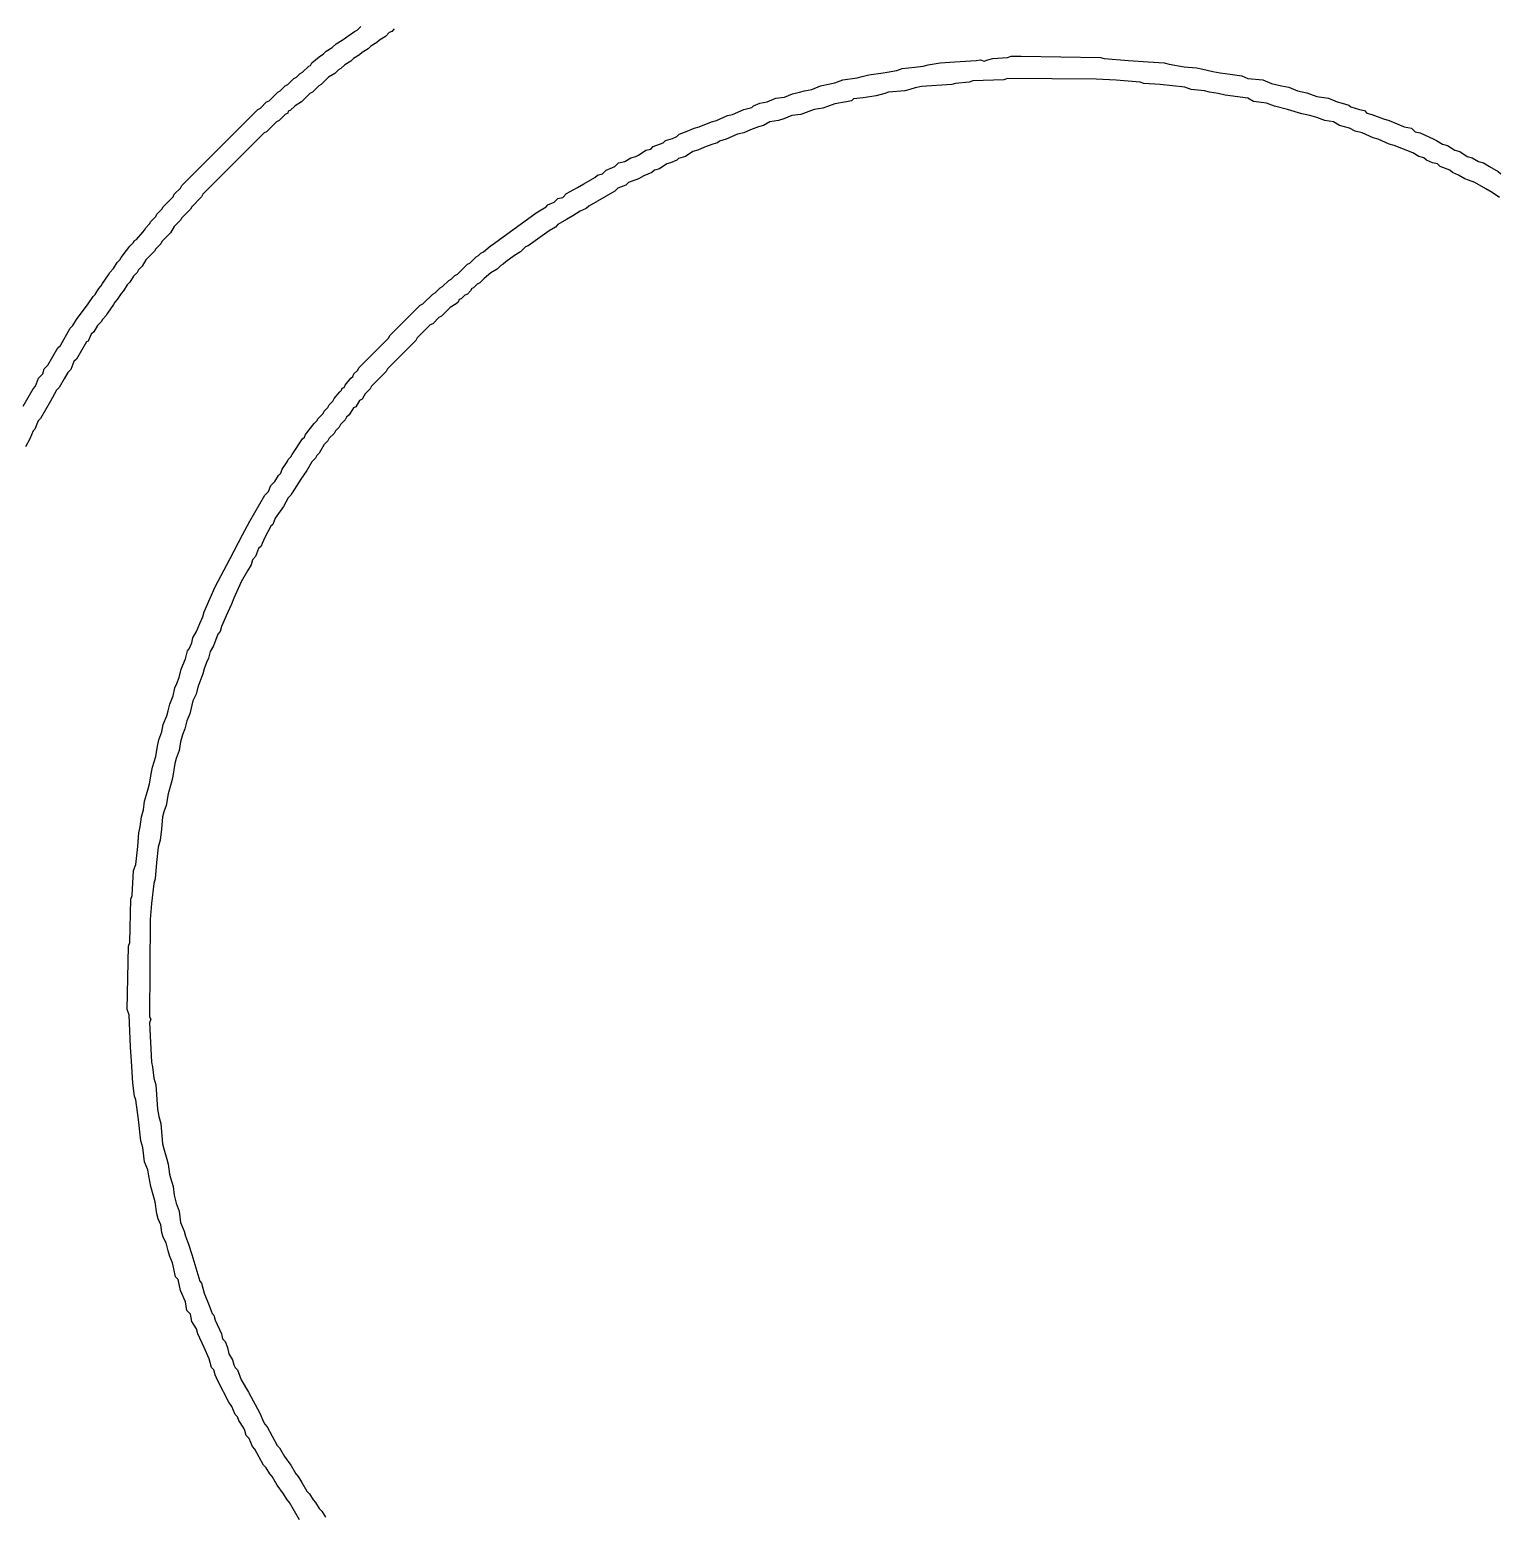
# Model space of a CAD drawing. Header units: millimetres. Extents: x 95 to 305, y 96 to 295.
# Drawn here: x 179.89 to 208.76, y 189.67 to 218.81 of the extents above; entities that cross this region are included whole.
import ezdxf

# ---------------------------------------------------------------- set-up
doc = ezdxf.new("R2010")
doc.units = ezdxf.units.MM
doc.layers.add('BottomOverlay', color=54, linetype='Continuous')

msp = doc.modelspace()

# ---------------------------------------------------------------- linework, layer by layer
at = {"layer": 'BottomOverlay'}
for p, q in [((186.273, 218.771), (186.321, 218.796)), ((186.321, 218.796), (186.394, 218.869)), ((187.051, 218.82), (187.003, 218.771)), ((185.834, 218.455), (185.907, 218.528)), ((185.907, 218.528), (186.029, 218.601)), ((186.029, 218.601), (186.273, 218.771)), ((186.711, 218.552), (186.589, 218.479)), ((186.759, 218.601), (186.711, 218.552)), ((186.881, 218.674), (186.759, 218.601)), ((186.954, 218.747), (186.881, 218.674)), ((187.003, 218.771), (186.954, 218.747)), ((185.433, 218.151), (185.579, 218.272)), ((185.579, 218.272), (185.664, 218.333)), ((185.664, 218.333), (185.713, 218.382)), ((185.713, 218.382), (185.834, 218.455)), ((186.248, 218.236), (186.199, 218.187)), ((186.37, 218.309), (186.248, 218.236)), ((186.419, 218.358), (186.37, 218.309)), ((186.54, 218.431), (186.419, 218.358)), ((186.589, 218.479), (186.54, 218.431)), ((198.479, 218.199), (198.564, 218.212)), ((198.564, 218.212), (198.637, 218.187)), ((198.637, 218.187), (198.71, 218.212)), ((198.71, 218.212), (198.807, 218.236)), ((198.807, 218.236), (199.099, 218.26)), ((199.099, 218.26), (199.172, 218.285)), ((199.172, 218.285), (199.367, 218.285)), ((199.367, 218.285), (200.925, 218.26)), ((200.925, 218.26), (200.998, 218.236)), ((200.998, 218.236), (201.473, 218.199)), ((185.129, 217.871), (185.202, 217.944)), ((185.202, 217.944), (185.25, 217.968)), ((185.25, 217.968), (185.372, 218.09)), ((185.372, 218.09), (185.408, 218.102)), ((185.408, 218.102), (185.433, 218.151)), ((185.883, 217.944), (185.761, 217.871)), ((185.956, 218.017), (185.883, 217.944)), ((186.005, 218.041), (185.956, 218.017)), ((186.078, 218.114), (186.005, 218.041)), ((186.199, 218.187), (186.078, 218.114)), ((196.24, 217.883), (196.373, 217.92)), ((196.373, 217.92), (196.653, 217.956)), ((196.653, 217.956), (196.921, 218.005)), ((196.921, 218.005), (197.031, 218.041)), ((197.031, 218.041), (197.274, 218.066)), ((197.274, 218.066), (197.444, 218.09)), ((197.444, 218.09), (197.542, 218.114)), ((197.542, 218.114), (197.773, 218.151)), ((197.773, 218.151), (198.065, 218.175)), ((198.065, 218.175), (198.479, 218.199)), ((201.473, 218.199), (201.862, 218.175)), ((201.862, 218.175), (202.178, 218.151)), ((202.178, 218.151), (202.276, 218.126)), ((202.276, 218.126), (202.568, 218.078)), ((202.568, 218.078), (202.811, 218.053)), ((202.811, 218.053), (202.933, 218.029)), ((202.933, 218.029), (203.128, 217.98)), ((203.128, 217.98), (203.274, 217.956)), ((203.274, 217.956), (203.468, 217.932)), ((203.468, 217.932), (203.7, 217.895)), ((184.812, 217.603), (184.91, 217.7)), ((184.91, 217.7), (184.958, 217.725)), ((184.958, 217.725), (185.08, 217.847)), ((185.08, 217.847), (185.129, 217.871)), ((185.567, 217.7), (185.445, 217.579)), ((185.615, 217.725), (185.567, 217.7)), ((185.761, 217.871), (185.615, 217.725)), ((195.108, 217.603), (195.254, 217.627)), ((195.254, 217.627), (195.424, 217.7)), ((195.424, 217.7), (195.704, 217.761)), ((195.704, 217.761), (195.862, 217.822)), ((195.862, 217.822), (196.142, 217.859)), ((196.142, 217.859), (196.24, 217.883)), ((197.177, 217.627), (197.079, 217.603)), ((197.286, 217.664), (197.177, 217.627)), ((197.408, 217.688), (197.286, 217.664)), ((198.004, 217.725), (197.408, 217.688)), ((198.077, 217.749), (198.004, 217.725)), ((198.345, 217.774), (198.077, 217.749)), ((198.418, 217.798), (198.345, 217.774)), ((199.026, 217.822), (198.418, 217.798)), ((199.099, 217.847), (199.026, 217.822)), ((200.84, 217.834), (199.099, 217.847)), ((201.229, 217.81), (200.84, 217.834)), ((201.704, 217.774), (201.229, 217.81)), ((201.777, 217.749), (201.704, 217.774)), ((202.093, 217.725), (201.777, 217.749)), ((202.58, 217.676), (202.093, 217.725)), ((202.702, 217.627), (202.58, 217.676)), ((202.969, 217.603), (202.702, 217.627)), ((203.7, 217.895), (203.821, 217.847)), ((203.821, 217.847), (204.113, 217.822)), ((204.113, 217.822), (204.284, 217.749)), ((204.284, 217.749), (204.478, 217.7)), ((204.478, 217.7), (204.625, 217.676)), ((204.625, 217.676), (204.795, 217.603)), ((184.423, 217.262), (184.544, 217.384)), ((184.544, 217.384), (184.593, 217.408)), ((184.593, 217.408), (184.763, 217.579)), ((184.763, 217.579), (184.812, 217.603)), ((185.226, 217.384), (185.104, 217.311)), ((185.396, 217.554), (185.226, 217.384)), ((185.445, 217.579), (185.396, 217.554)), ((194.11, 217.311), (194.232, 217.36)), ((194.232, 217.36), (194.378, 217.384)), ((194.378, 217.384), (194.548, 217.457)), ((194.548, 217.457), (194.718, 217.481)), ((194.718, 217.481), (194.877, 217.542)), ((194.877, 217.542), (195.01, 217.579)), ((195.01, 217.579), (195.108, 217.603)), ((195.704, 217.348), (195.582, 217.299)), ((195.935, 217.384), (195.704, 217.348)), ((196.033, 217.408), (195.935, 217.384)), ((196.069, 217.445), (196.033, 217.408)), ((196.264, 217.469), (196.069, 217.445)), ((196.519, 217.506), (196.264, 217.469)), ((196.69, 217.554), (196.519, 217.506)), ((196.763, 217.579), (196.69, 217.554)), ((197.079, 217.603), (196.763, 217.579)), ((203.067, 217.579), (202.969, 217.603)), ((203.237, 217.554), (203.067, 217.579)), ((203.371, 217.518), (203.237, 217.554)), ((203.821, 217.457), (203.371, 217.518)), ((203.931, 217.396), (203.821, 217.457)), ((204.186, 217.36), (203.931, 217.396)), ((204.345, 217.299), (204.186, 217.36)), ((204.795, 217.603), (204.977, 217.567)), ((204.977, 217.567), (205.172, 217.494)), ((205.172, 217.494), (205.403, 217.457)), ((205.403, 217.457), (205.574, 217.384)), ((205.574, 217.384), (205.671, 217.36)), ((205.671, 217.36), (205.805, 217.323)), ((182.877, 215.741), (184.374, 217.238)), ((184.374, 217.238), (184.423, 217.262)), ((184.91, 217.141), (184.788, 217.019)), ((184.958, 217.165), (184.91, 217.141)), ((184.97, 217.202), (184.958, 217.165)), ((185.007, 217.214), (184.97, 217.202)), ((185.104, 217.311), (185.007, 217.214)), ((193.38, 217.019), (193.599, 217.116)), ((193.599, 217.116), (193.696, 217.141)), ((193.696, 217.141), (193.915, 217.238)), ((193.915, 217.238), (194.073, 217.275)), ((194.073, 217.275), (194.11, 217.311)), ((194.706, 217.055), (194.597, 217.019)), ((194.864, 217.116), (194.706, 217.055)), ((195.035, 217.141), (194.864, 217.116)), ((195.144, 217.177), (195.035, 217.141)), ((195.302, 217.238), (195.144, 217.177)), ((195.473, 217.262), (195.302, 217.238)), ((195.582, 217.299), (195.473, 217.262)), ((204.6, 217.238), (204.345, 217.299)), ((204.88, 217.153), (204.6, 217.238)), ((205.038, 217.116), (204.88, 217.153)), ((205.172, 217.08), (205.038, 217.116)), ((205.33, 217.019), (205.172, 217.08)), ((205.805, 217.323), (205.841, 217.287)), ((205.841, 217.287), (206.012, 217.238)), ((206.012, 217.238), (206.109, 217.214)), ((206.109, 217.214), (206.158, 217.165)), ((206.158, 217.165), (206.255, 217.141)), ((206.255, 217.141), (206.486, 217.055)), ((206.486, 217.055), (206.596, 217.019)), ((184.496, 216.776), (183.291, 215.571)), ((184.544, 216.8), (184.496, 216.776)), ((184.739, 216.995), (184.544, 216.8)), ((184.788, 217.019), (184.739, 216.995)), ((192.601, 216.703), (192.649, 216.751)), ((192.649, 216.751), (192.808, 216.812)), ((192.808, 216.812), (192.942, 216.873)), ((192.942, 216.873), (193.039, 216.897)), ((193.039, 216.897), (193.282, 216.995)), ((193.282, 216.995), (193.38, 217.019)), ((193.793, 216.751), (193.574, 216.654)), ((193.915, 216.776), (193.793, 216.751)), ((194.049, 216.836), (193.915, 216.776)), ((194.207, 216.897), (194.049, 216.836)), ((194.305, 216.922), (194.207, 216.897)), ((194.426, 216.995), (194.305, 216.922)), ((194.597, 217.019), (194.426, 216.995)), ((205.501, 216.995), (205.33, 217.019)), ((205.622, 216.922), (205.501, 216.995)), ((205.817, 216.873), (205.622, 216.922)), ((205.927, 216.812), (205.817, 216.873)), ((206.061, 216.776), (205.927, 216.812)), ((206.28, 216.678), (206.061, 216.776)), ((206.596, 217.019), (206.754, 216.958)), ((206.754, 216.958), (206.888, 216.897)), ((206.888, 216.897), (207.034, 216.873)), ((207.034, 216.873), (207.107, 216.8)), ((207.107, 216.8), (207.204, 216.776)), ((207.204, 216.776), (207.472, 216.654)), ((191.992, 216.435), (192.09, 216.459)), ((192.09, 216.459), (192.138, 216.508)), ((192.138, 216.508), (192.333, 216.581)), ((192.333, 216.581), (192.382, 216.63)), ((192.382, 216.63), (192.516, 216.666)), ((192.516, 216.666), (192.601, 216.703)), ((193.148, 216.496), (193.015, 216.435)), ((193.307, 216.557), (193.148, 216.496)), ((193.404, 216.581), (193.307, 216.557)), ((193.441, 216.617), (193.404, 216.581)), ((193.574, 216.654), (193.441, 216.617)), ((206.377, 216.654), (206.28, 216.678)), ((206.596, 216.557), (206.377, 216.654)), ((206.693, 216.532), (206.596, 216.557)), ((207.058, 216.386), (206.693, 216.532)), ((207.472, 216.654), (207.521, 216.63)), ((207.521, 216.63), (207.643, 216.557)), ((207.643, 216.557), (207.74, 216.532)), ((207.74, 216.532), (207.886, 216.435)), ((191.384, 216.118), (191.457, 216.191)), ((191.457, 216.191), (191.579, 216.216)), ((191.579, 216.216), (191.7, 216.289)), ((191.7, 216.289), (191.798, 216.313)), ((191.798, 216.313), (191.846, 216.337)), ((191.846, 216.337), (191.992, 216.435)), ((192.406, 216.167), (192.26, 216.07)), ((192.479, 216.191), (192.406, 216.167)), ((192.601, 216.24), (192.479, 216.191)), ((192.637, 216.277), (192.601, 216.24)), ((192.771, 216.313), (192.637, 216.277)), ((192.917, 216.41), (192.771, 216.313)), ((193.015, 216.435), (192.917, 216.41)), ((207.18, 216.313), (207.058, 216.386)), ((207.278, 216.289), (207.18, 216.313)), ((207.326, 216.24), (207.278, 216.289)), ((207.448, 216.191), (207.326, 216.24)), ((207.545, 216.167), (207.448, 216.191)), ((207.594, 216.118), (207.545, 216.167)), ((207.886, 216.435), (207.983, 216.41)), ((207.983, 216.41), (208.129, 216.313)), ((208.129, 216.313), (208.227, 216.289)), ((208.227, 216.289), (208.348, 216.216)), ((208.348, 216.216), (208.446, 216.191)), ((208.446, 216.191), (208.568, 216.118)), ((190.775, 215.778), (190.994, 215.899)), ((190.994, 215.899), (191.043, 215.948)), ((191.043, 215.948), (191.14, 215.972)), ((191.14, 215.972), (191.213, 216.045)), ((191.213, 216.045), (191.335, 216.094)), ((191.335, 216.094), (191.384, 216.118)), ((191.956, 215.936), (191.846, 215.875)), ((192.114, 215.997), (191.956, 215.936)), ((192.163, 216.045), (192.114, 215.997)), ((192.26, 216.07), (192.163, 216.045)), ((207.789, 216.045), (207.594, 216.118)), ((207.837, 215.997), (207.789, 216.045)), ((207.959, 215.948), (207.837, 215.997)), ((208.081, 215.875), (207.959, 215.948)), ((208.568, 216.118), (208.738, 216.021)), ((208.738, 216.021), (208.787, 215.972)), ((182.731, 215.571), (182.853, 215.692)), ((182.853, 215.692), (182.877, 215.741)), ((190.435, 215.583), (190.654, 215.705)), ((190.654, 215.705), (190.775, 215.778)), ((191.384, 215.632), (190.873, 215.34)), ((191.445, 215.692), (191.384, 215.632)), ((191.603, 215.753), (191.445, 215.692)), ((191.652, 215.802), (191.603, 215.753)), ((191.846, 215.875), (191.652, 215.802)), ((208.154, 215.851), (208.081, 215.875)), ((208.275, 215.802), (208.154, 215.851)), ((208.494, 215.68), (208.275, 215.802)), ((208.616, 215.607), (208.494, 215.68)), ((208.762, 215.51), (208.616, 215.607)), ((182.488, 215.279), (182.512, 215.327)), ((182.512, 215.327), (182.707, 215.522)), ((182.707, 215.522), (182.731, 215.571)), ((183.072, 215.327), (183.048, 215.279)), ((183.267, 215.522), (183.072, 215.327)), ((183.291, 215.571), (183.267, 215.522)), ((189.838, 215.206), (190.033, 215.327)), ((190.033, 215.327), (190.069, 215.364)), ((190.069, 215.364), (190.191, 215.413)), ((190.191, 215.413), (190.264, 215.486)), ((190.264, 215.486), (190.362, 215.51)), ((190.362, 215.51), (190.435, 215.583)), ((190.873, 215.34), (190.824, 215.291)), ((182.244, 214.987), (182.269, 215.035)), ((182.269, 215.035), (182.366, 215.133)), ((182.366, 215.133), (182.39, 215.181)), ((182.39, 215.181), (182.488, 215.279)), ((182.853, 215.06), (182.731, 214.938)), ((182.877, 215.108), (182.853, 215.06)), ((183.048, 215.279), (182.877, 215.108)), ((189.023, 214.609), (189.838, 215.206)), ((190.435, 215.072), (190.264, 214.974)), ((190.556, 215.145), (190.435, 215.072)), ((190.702, 215.242), (190.556, 215.145)), ((190.824, 215.291), (190.702, 215.242)), ((181.989, 214.682), (182.11, 214.828)), ((182.11, 214.828), (182.147, 214.865)), ((182.147, 214.865), (182.171, 214.914)), ((182.171, 214.914), (182.244, 214.987)), ((182.658, 214.816), (182.488, 214.646)), ((182.731, 214.938), (182.658, 214.816)), ((190.094, 214.853), (189.68, 214.561)), ((190.216, 214.926), (190.094, 214.853)), ((190.264, 214.974), (190.216, 214.926)), ((181.685, 214.329), (181.794, 214.463)), ((181.794, 214.463), (181.855, 214.549)), ((181.855, 214.549), (181.928, 214.622)), ((181.928, 214.622), (181.94, 214.658)), ((181.94, 214.658), (181.989, 214.682)), ((182.342, 214.451), (182.171, 214.281)), ((182.366, 214.5), (182.342, 214.451)), ((182.463, 214.597), (182.366, 214.5)), ((182.488, 214.646), (182.463, 214.597)), ((188.755, 214.415), (188.804, 214.439)), ((188.804, 214.439), (188.938, 214.549)), ((188.938, 214.549), (189.023, 214.609)), ((189.534, 214.439), (189.412, 214.366)), ((189.631, 214.536), (189.534, 214.439)), ((189.68, 214.561), (189.631, 214.536)), ((181.538, 214.11), (181.611, 214.232)), ((181.611, 214.232), (181.66, 214.281)), ((181.66, 214.281), (181.685, 214.329)), ((182.098, 214.159), (182.025, 214.086)), ((182.171, 214.281), (182.098, 214.159)), ((188.293, 214.001), (188.487, 214.196)), ((188.487, 214.196), (188.536, 214.22)), ((188.536, 214.22), (188.658, 214.342)), ((188.658, 214.342), (188.706, 214.366)), ((188.706, 214.366), (188.755, 214.415)), ((189.145, 214.171), (189.072, 214.098)), ((189.193, 214.196), (189.145, 214.171)), ((189.242, 214.244), (189.193, 214.196)), ((189.412, 214.366), (189.242, 214.244)), ((181.319, 213.818), (181.441, 213.989)), ((181.441, 213.989), (181.465, 214.037)), ((181.465, 214.037), (181.538, 214.11)), ((181.855, 213.843), (181.806, 213.794)), ((181.928, 213.964), (181.855, 213.843)), ((182.001, 214.037), (181.928, 213.964)), ((182.025, 214.086), (182.001, 214.037)), ((188.001, 213.757), (188.122, 213.879)), ((188.122, 213.879), (188.171, 213.904)), ((188.171, 213.904), (188.244, 213.977)), ((188.244, 213.977), (188.293, 214.001)), ((188.816, 213.916), (188.731, 213.831)), ((188.95, 214.025), (188.816, 213.916)), ((189.072, 214.098), (188.95, 214.025)), ((181.04, 213.417), (181.137, 213.563)), ((181.137, 213.563), (181.173, 213.599)), ((181.173, 213.599), (181.246, 213.721)), ((181.246, 213.721), (181.295, 213.77)), ((181.295, 213.77), (181.319, 213.818)), ((181.685, 213.624), (181.611, 213.502)), ((181.733, 213.672), (181.685, 213.624)), ((181.806, 213.794), (181.733, 213.672)), ((187.611, 213.417), (187.806, 213.611)), ((187.806, 213.611), (187.855, 213.636)), ((187.855, 213.636), (187.952, 213.733)), ((187.952, 213.733), (188.001, 213.757)), ((188.439, 213.587), (188.366, 213.514)), ((188.487, 213.611), (188.439, 213.587)), ((188.548, 213.672), (188.487, 213.611)), ((188.573, 213.721), (188.548, 213.672)), ((188.609, 213.733), (188.573, 213.721)), ((188.682, 213.806), (188.609, 213.733)), ((188.731, 213.831), (188.682, 213.806)), ((180.808, 213.112), (181.04, 213.417)), ((181.538, 213.405), (181.417, 213.234)), ((181.563, 213.453), (181.538, 213.405)), ((181.611, 213.502), (181.563, 213.453)), ((186.966, 212.796), (187.563, 213.392)), ((187.563, 213.392), (187.611, 213.417)), ((188.147, 213.344), (187.976, 213.173)), ((188.268, 213.417), (188.147, 213.344)), ((188.305, 213.453), (188.268, 213.417)), ((188.329, 213.502), (188.305, 213.453)), ((188.366, 213.514), (188.329, 213.502)), ((180.687, 212.942), (180.735, 212.991)), ((180.735, 212.991), (180.808, 213.112)), ((181.222, 212.991), (181.149, 212.869)), ((181.295, 213.064), (181.222, 212.991)), ((181.319, 213.112), (181.295, 213.064)), ((181.392, 213.186), (181.319, 213.112)), ((181.417, 213.234), (181.392, 213.186)), ((187.757, 213.003), (187.502, 212.747)), ((187.806, 213.027), (187.757, 213.003)), ((187.928, 213.149), (187.806, 213.027)), ((187.976, 213.173), (187.928, 213.149)), ((180.492, 212.601), (180.687, 212.942)), ((181.003, 212.674), (180.808, 212.334)), ((181.04, 212.687), (181.003, 212.674)), ((181.1, 212.82), (181.04, 212.687)), ((181.149, 212.869), (181.1, 212.82)), ((186.358, 212.163), (186.942, 212.747)), ((187.477, 212.699), (186.918, 212.139)), ((186.942, 212.747), (186.966, 212.796)), ((187.502, 212.747), (187.477, 212.699)), ((180.248, 212.212), (180.443, 212.553)), ((180.443, 212.553), (180.492, 212.601)), ((180.151, 212.042), (180.175, 212.139)), ((180.175, 212.139), (180.248, 212.212)), ((180.699, 212.127), (180.638, 212.066)), ((180.76, 212.285), (180.699, 212.127)), ((180.808, 212.334), (180.76, 212.285)), ((186.26, 212.042), (186.333, 212.115)), ((186.333, 212.115), (186.358, 212.163)), ((186.893, 212.09), (186.601, 211.798)), ((186.918, 212.139), (186.893, 212.09)), ((179.956, 211.749), (180.005, 211.798)), ((180.005, 211.798), (180.066, 211.956)), ((180.066, 211.956), (180.151, 212.042)), ((180.565, 211.944), (180.468, 211.774)), ((180.638, 212.066), (180.565, 211.944)), ((186.066, 211.774), (186.09, 211.822)), ((186.09, 211.822), (186.199, 211.956)), ((186.199, 211.956), (186.236, 211.993)), ((186.236, 211.993), (186.26, 212.042)), ((186.601, 211.798), (186.577, 211.749)), ((179.762, 211.409), (179.956, 211.749)), ((180.297, 211.506), (180.102, 211.165)), ((180.419, 211.725), (180.297, 211.506)), ((180.468, 211.774), (180.419, 211.725)), ((185.774, 211.433), (185.847, 211.506)), ((185.847, 211.506), (185.871, 211.555)), ((185.871, 211.555), (185.98, 211.689)), ((185.98, 211.689), (186.017, 211.725)), ((186.017, 211.725), (186.029, 211.762)), ((186.029, 211.762), (186.066, 211.774)), ((186.37, 211.518), (186.297, 211.397)), ((186.419, 211.543), (186.37, 211.518)), ((186.455, 211.603), (186.419, 211.543)), ((186.479, 211.652), (186.455, 211.603)), ((186.577, 211.749), (186.479, 211.652)), ((185.554, 211.165), (185.652, 211.263)), ((185.652, 211.263), (185.676, 211.311)), ((185.676, 211.311), (185.749, 211.384)), ((185.749, 211.384), (185.774, 211.433)), ((186.163, 211.238), (186.114, 211.19)), ((186.248, 211.372), (186.163, 211.238)), ((186.297, 211.397), (186.248, 211.372)), ((179.993, 210.958), (179.956, 210.922)), ((180.054, 211.117), (179.993, 210.958)), ((180.102, 211.165), (180.054, 211.117)), ((185.311, 210.849), (185.481, 211.068)), ((185.481, 211.068), (185.53, 211.117)), ((185.53, 211.117), (185.554, 211.165)), ((185.968, 210.995), (185.895, 210.922)), ((185.993, 211.044), (185.968, 210.995)), ((186.09, 211.141), (185.993, 211.044)), ((186.114, 211.19), (186.09, 211.141)), ((179.896, 210.764), (179.81, 210.606)), ((179.956, 210.922), (179.896, 210.764)), ((185.043, 210.459), (185.25, 210.764)), ((185.25, 210.764), (185.287, 210.8)), ((185.287, 210.8), (185.311, 210.849)), ((185.676, 210.654), (185.579, 210.484)), ((185.749, 210.727), (185.676, 210.654)), ((185.774, 210.776), (185.749, 210.727)), ((185.871, 210.873), (185.774, 210.776)), ((185.895, 210.922), (185.871, 210.873)), ((184.946, 210.313), (184.97, 210.362)), ((184.97, 210.362), (185.019, 210.411)), ((185.019, 210.411), (185.043, 210.459)), ((185.506, 210.386), (185.433, 210.313)), ((185.53, 210.435), (185.506, 210.386)), ((185.579, 210.484), (185.53, 210.435)), ((184.776, 210.046), (184.824, 210.094)), ((184.824, 210.094), (184.849, 210.167)), ((184.849, 210.167), (184.946, 210.313)), ((185.335, 210.143), (185.214, 209.973)), ((185.433, 210.313), (185.335, 210.143)), ((184.581, 209.729), (184.63, 209.851)), ((184.63, 209.851), (184.703, 209.924)), ((184.703, 209.924), (184.776, 210.046)), ((185.214, 209.973), (185.043, 209.705)), ((184.216, 209.145), (184.508, 209.656)), ((184.508, 209.656), (184.581, 209.729)), ((184.97, 209.608), (184.873, 209.437)), ((185.019, 209.656), (184.97, 209.608)), ((185.043, 209.705), (185.019, 209.656)), ((184.715, 209.206), (184.666, 209.084)), ((184.873, 209.437), (184.715, 209.206)), ((184.07, 208.877), (184.216, 209.145)), ((184.63, 209.048), (184.508, 208.829)), ((184.666, 209.084), (184.63, 209.048)), ((183.826, 208.415), (184.07, 208.877)), ((184.386, 208.61), (184.325, 208.451)), ((184.435, 208.658), (184.386, 208.61)), ((184.459, 208.707), (184.435, 208.658)), ((184.508, 208.829), (184.459, 208.707)), ((183.534, 207.855), (183.826, 208.415)), ((184.265, 208.391), (184.24, 208.293)), ((184.325, 208.451), (184.265, 208.391)), ((184.167, 208.172), (184.045, 207.953)), ((184.24, 208.293), (184.167, 208.172)), ((183.437, 207.636), (183.534, 207.855)), ((184.045, 207.953), (183.899, 207.636)), ((183.315, 207.368), (183.437, 207.636)), ((183.851, 207.514), (183.778, 207.344)), ((183.899, 207.636), (183.851, 207.514)), ((183.169, 206.979), (183.23, 207.137)), ((183.23, 207.137), (183.291, 207.271)), ((183.291, 207.271), (183.315, 207.368)), ((183.778, 207.344), (183.656, 207.076)), ((183.072, 206.76), (183.096, 206.857)), ((183.096, 206.857), (183.169, 206.979)), ((183.583, 206.93), (183.498, 206.699)), ((183.632, 206.979), (183.583, 206.93)), ((183.656, 207.076), (183.632, 206.979)), ((182.95, 206.443), (182.987, 206.602)), ((182.987, 206.602), (183.023, 206.638)), ((183.023, 206.638), (183.072, 206.76)), ((183.437, 206.59), (183.4, 206.456)), ((183.498, 206.699), (183.437, 206.59)), ((182.865, 206.237), (182.95, 206.443)), ((183.364, 206.37), (183.315, 206.249)), ((183.4, 206.456), (183.364, 206.37)), ((182.78, 205.957), (182.828, 206.078)), ((182.828, 206.078), (182.865, 206.237)), ((183.23, 205.993), (183.194, 205.884)), ((183.291, 206.151), (183.23, 205.993)), ((183.315, 206.249), (183.291, 206.151)), ((182.646, 205.555), (182.707, 205.713)), ((182.707, 205.713), (182.743, 205.871)), ((182.743, 205.871), (182.78, 205.957)), ((183.157, 205.75), (183.096, 205.616)), ((183.194, 205.884), (183.157, 205.75)), ((182.585, 205.324), (182.609, 205.421)), ((182.609, 205.421), (182.646, 205.555)), ((183.096, 205.616), (183.035, 205.36)), ((182.488, 205.007), (182.512, 205.153)), ((182.512, 205.153), (182.585, 205.324)), ((182.975, 205.226), (182.938, 205.068)), ((183.035, 205.36), (182.975, 205.226)), ((182.403, 204.728), (182.427, 204.849)), ((182.427, 204.849), (182.488, 205.007)), ((182.853, 204.813), (182.828, 204.642)), ((182.889, 204.947), (182.853, 204.813)), ((182.938, 205.068), (182.889, 204.947)), ((182.305, 204.314), (182.366, 204.521)), ((182.366, 204.521), (182.403, 204.728)), ((182.828, 204.642), (182.768, 204.484)), ((182.281, 204.216), (182.305, 204.314)), ((182.743, 204.387), (182.695, 204.095)), ((182.768, 204.484), (182.743, 204.387)), ((182.22, 203.888), (182.244, 203.985)), ((182.244, 203.985), (182.281, 204.216)), ((182.67, 203.997), (182.609, 203.79)), ((182.695, 204.095), (182.67, 203.997)), ((182.123, 203.474), (182.147, 203.644)), ((182.147, 203.644), (182.183, 203.778)), ((182.183, 203.778), (182.22, 203.888)), ((182.609, 203.79), (182.573, 203.559)), ((182.086, 203.34), (182.123, 203.474)), ((182.524, 203.438), (182.5, 203.34)), ((182.573, 203.559), (182.524, 203.438)), ((182.037, 203.024), (182.062, 203.145)), ((182.062, 203.145), (182.086, 203.34)), ((182.476, 203.097), (182.451, 202.878)), ((182.5, 203.34), (182.476, 203.097)), ((182.013, 202.756), (182.037, 203.024)), ((182.451, 202.878), (182.415, 202.744)), ((181.977, 202.403), (182.013, 202.756)), ((182.415, 202.744), (182.378, 202.44)), ((181.904, 201.795), (181.928, 202.281)), ((181.928, 202.281), (181.977, 202.403)), ((182.378, 202.44), (182.354, 202.123)), ((182.33, 202.026), (182.281, 201.636)), ((182.354, 202.123), (182.33, 202.026)), ((181.855, 200.87), (181.879, 201.722)), ((181.879, 201.722), (181.904, 201.795)), ((182.281, 201.636), (182.256, 201.32)), ((182.256, 201.32), (182.244, 199.409)), ((181.806, 199.555), (181.831, 200.797)), ((181.831, 200.797), (181.855, 200.87)), ((181.843, 199.446), (181.806, 199.555)), ((181.867, 198.813), (181.843, 199.446)), ((182.244, 199.409), (182.269, 199.361)), ((182.269, 199.361), (182.244, 199.288)), ((182.244, 199.288), (182.281, 198.521)), ((181.891, 198.545), (181.867, 198.813)), ((181.916, 198.107), (181.891, 198.545)), ((182.281, 198.521), (182.305, 198.424)), ((182.305, 198.424), (182.33, 198.205)), ((181.952, 197.852), (181.916, 198.107)), ((182.33, 198.205), (182.366, 198.071)), ((181.977, 197.779), (181.952, 197.852)), ((182.366, 198.071), (182.403, 197.596)), ((182.025, 197.389), (181.977, 197.779)), ((182.403, 197.596), (182.427, 197.45)), ((182.074, 196.975), (182.025, 197.389)), ((182.427, 197.45), (182.463, 197.316)), ((182.463, 197.316), (182.5, 196.915)), ((182.11, 196.842), (182.074, 196.975)), ((182.147, 196.562), (182.11, 196.842)), ((182.5, 196.915), (182.524, 196.817)), ((182.524, 196.817), (182.585, 196.61)), ((182.208, 196.403), (182.147, 196.562)), ((182.232, 196.282), (182.208, 196.403)), ((182.585, 196.61), (182.609, 196.513)), ((182.609, 196.513), (182.634, 196.318)), ((182.269, 196.075), (182.232, 196.282)), ((182.33, 195.868), (182.269, 196.075)), ((182.634, 196.318), (182.658, 196.245)), ((182.658, 196.245), (182.707, 196.075)), ((182.707, 196.075), (182.731, 195.904)), ((182.354, 195.771), (182.33, 195.868)), ((182.731, 195.904), (182.768, 195.746)), ((182.39, 195.539), (182.354, 195.771)), ((182.415, 195.442), (182.39, 195.539)), ((182.768, 195.746), (182.828, 195.588)), ((182.828, 195.588), (182.853, 195.369)), ((182.463, 195.32), (182.415, 195.442)), ((182.488, 195.174), (182.463, 195.32)), ((182.853, 195.369), (182.926, 195.199)), ((182.926, 195.199), (182.95, 195.101)), ((182.512, 195.077), (182.488, 195.174)), ((182.573, 194.967), (182.512, 195.077)), ((182.609, 194.809), (182.573, 194.967)), ((182.95, 195.101), (183.011, 194.943)), ((183.011, 194.943), (183.072, 194.736)), ((182.646, 194.7), (182.609, 194.809)), ((182.695, 194.578), (182.646, 194.7)), ((183.072, 194.736), (183.194, 194.347)), ((182.719, 194.456), (182.695, 194.578)), ((182.755, 194.298), (182.719, 194.456)), ((183.194, 194.347), (183.23, 194.213)), ((182.804, 194.249), (182.755, 194.298)), ((182.853, 194.03), (182.804, 194.249)), ((182.95, 193.811), (182.853, 194.03)), ((183.23, 194.213), (183.267, 194.176)), ((183.267, 194.176), (183.315, 193.982)), ((182.975, 193.641), (182.95, 193.811)), ((183.315, 193.982), (183.413, 193.738)), ((183.413, 193.738), (183.473, 193.58)), ((183.048, 193.568), (182.975, 193.641)), ((183.072, 193.422), (183.048, 193.568)), ((183.473, 193.58), (183.51, 193.544)), ((183.51, 193.544), (183.534, 193.446)), ((183.534, 193.446), (183.656, 193.178)), ((183.169, 193.276), (183.072, 193.422)), ((183.194, 193.178), (183.169, 193.276)), ((183.315, 192.911), (183.194, 193.178)), ((183.656, 193.178), (183.68, 193.081)), ((183.413, 192.692), (183.315, 192.911)), ((183.68, 193.081), (183.729, 193.032)), ((183.729, 193.032), (183.778, 192.911)), ((183.778, 192.911), (183.802, 192.789)), ((183.461, 192.521), (183.413, 192.692)), ((183.802, 192.789), (183.875, 192.667)), ((183.875, 192.667), (183.899, 192.57)), ((183.899, 192.57), (183.924, 192.521)), ((183.51, 192.473), (183.461, 192.521)), ((183.534, 192.375), (183.51, 192.473)), ((183.583, 192.254), (183.534, 192.375)), ((183.924, 192.521), (183.972, 192.473)), ((183.972, 192.473), (184.045, 192.278)), ((184.045, 192.278), (184.191, 192.034)), ((183.802, 191.84), (183.583, 192.254)), ((184.191, 192.034), (184.411, 191.621)), ((183.863, 191.755), (183.802, 191.84)), ((183.924, 191.596), (183.863, 191.755)), ((183.972, 191.548), (183.924, 191.596)), ((183.997, 191.475), (183.972, 191.548)), ((184.094, 191.329), (183.997, 191.475)), ((184.411, 191.621), (184.484, 191.45)), ((184.484, 191.45), (184.508, 191.402)), ((184.118, 191.28), (184.094, 191.329)), ((184.143, 191.183), (184.118, 191.28)), ((184.204, 191.122), (184.143, 191.183)), ((184.265, 190.964), (184.204, 191.122)), ((184.508, 191.402), (184.557, 191.353)), ((184.557, 191.353), (184.751, 190.988)), ((184.313, 190.915), (184.265, 190.964)), ((184.484, 190.598), (184.313, 190.915)), ((184.751, 190.988), (184.8, 190.939)), ((184.8, 190.939), (184.897, 190.769)), ((184.532, 190.55), (184.484, 190.598)), ((184.605, 190.428), (184.532, 190.55)), ((184.897, 190.769), (185.019, 190.598)), ((185.019, 190.598), (185.116, 190.428)), ((184.654, 190.379), (184.605, 190.428)), ((184.751, 190.209), (184.654, 190.379)), ((185.116, 190.428), (185.165, 190.379)), ((185.165, 190.379), (185.238, 190.258)), ((185.238, 190.258), (185.335, 190.087)), ((184.873, 190.039), (184.751, 190.209)), ((184.946, 189.917), (184.873, 190.039)), ((185.335, 190.087), (185.384, 190.039)), ((185.384, 190.039), (185.457, 189.917)), ((184.995, 189.868), (184.946, 189.917)), ((185.189, 189.528), (184.995, 189.868)), ((185.457, 189.917), (185.506, 189.868)), ((185.506, 189.868), (185.579, 189.747)), ((185.579, 189.747), (185.628, 189.698)), ((185.628, 189.698), (185.701, 189.576))]:
    msp.add_line(p, q, dxfattribs=at)

doc.saveas('drawing.dxf')
